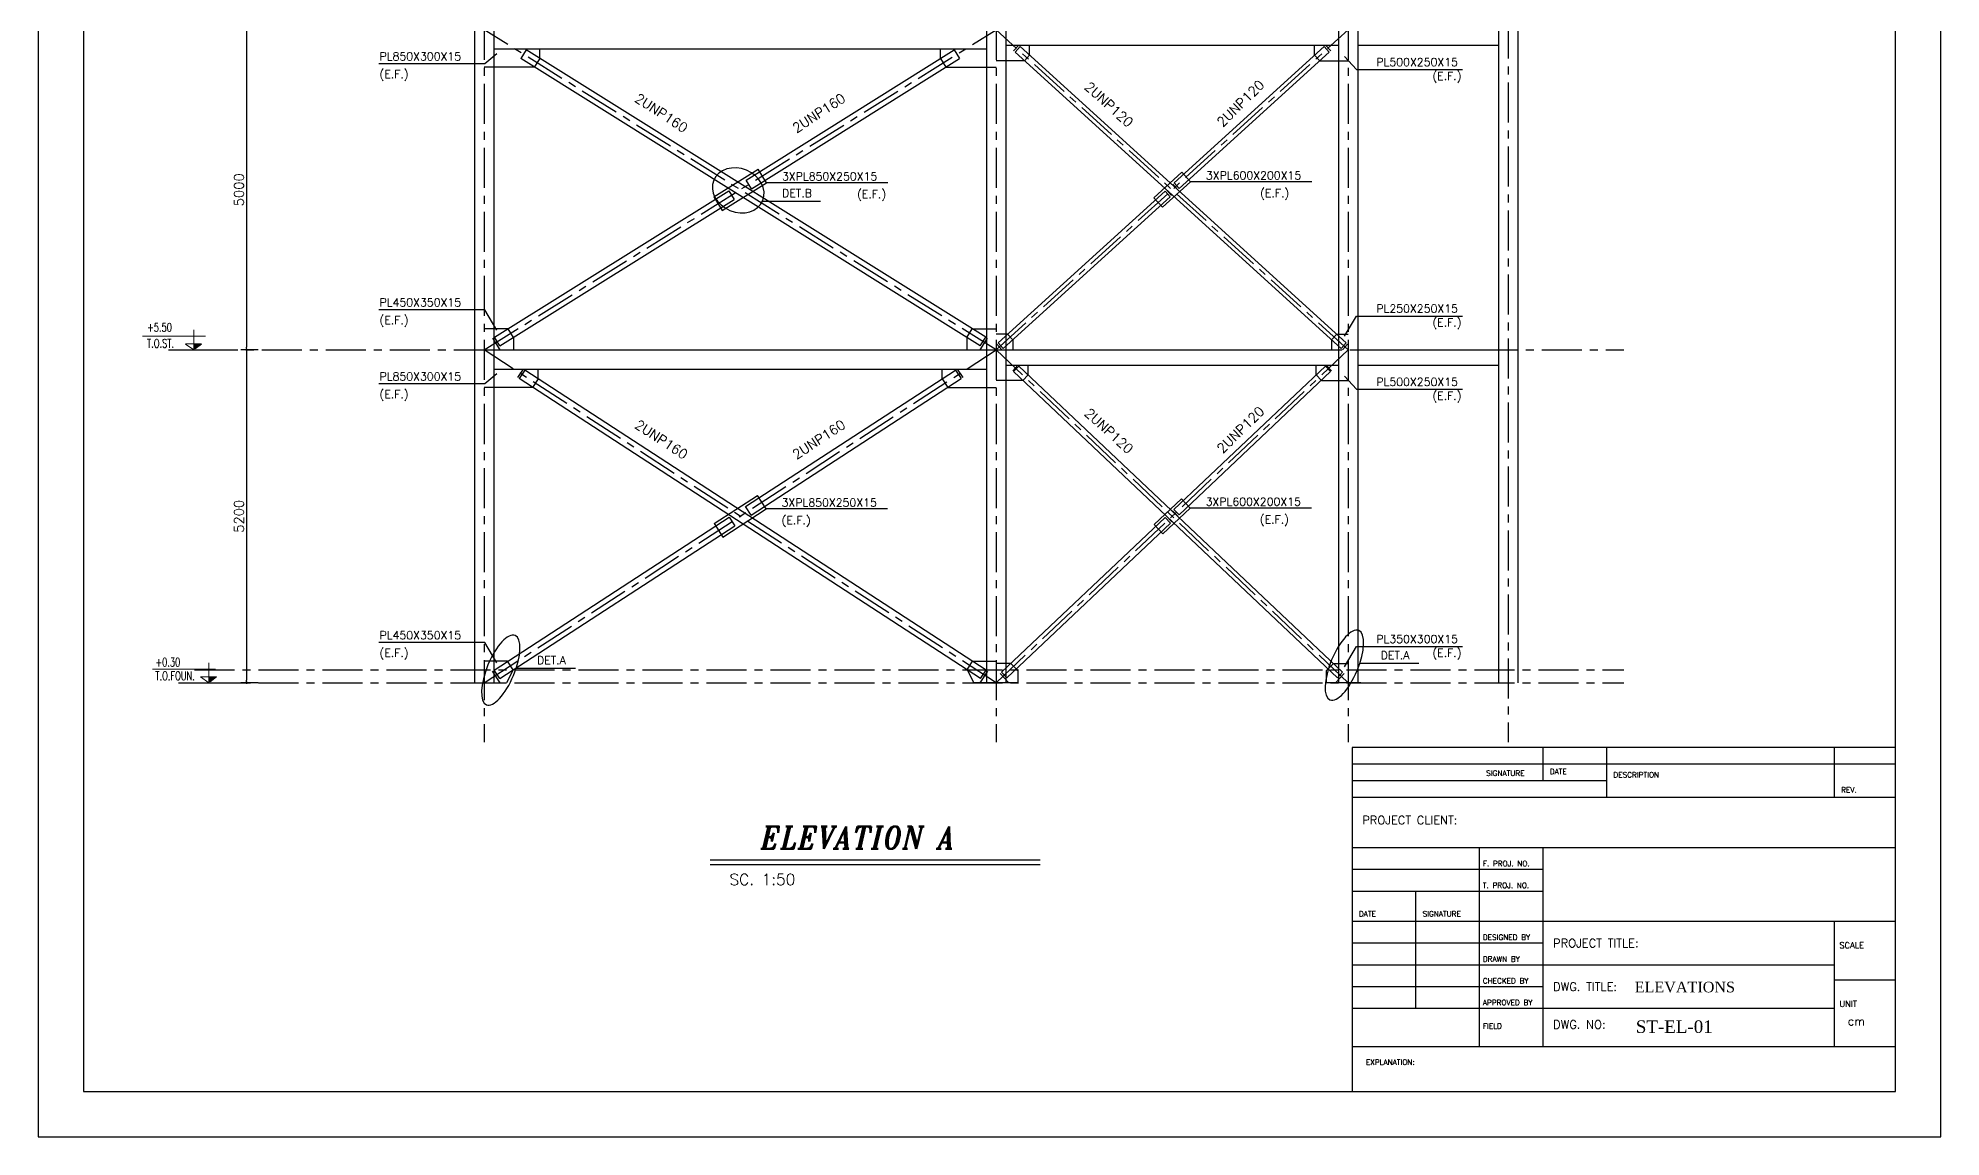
# Model space of a CAD drawing. Header units: inches. Extents: x 1387 to 2676, y -3554 to -2136.
# Drawn here: x 2520.3 to 2579.7, y -2868.1 to -2833.8 of the extents above; entities that cross this region are included whole.
import ezdxf
from ezdxf.enums import TextEntityAlignment as Align

# ---------------------------------------------------------------- set-up
doc = ezdxf.new("R2010")
doc.units = ezdxf.units.IN
doc.header["$MEASUREMENT"] = 0
doc.linetypes.add('CENTER', pattern=[2, 1.25, -0.25, 0.25, -0.25])
doc.linetypes.add('HIDDEN', pattern=[0.375, 0.25, -0.125])
for name, color, linetype in [('1', 1, 'Continuous'), ('2H', 2, 'HIDDEN'), ('2Y', 2, 'Continuous'), ('3', 3, 'HIDDEN'), ('3G', 3, 'Continuous'), ('4C', 4, 'Continuous'), ('6M', 6, 'Continuous'), ('AXE', 1, 'CENTER'), ('D', 1, 'Continuous'), ('DIM', 8, 'Continuous'), ('Layer4', 118, 'Continuous'), ('LEVEL', 3, 'HIDDEN'), ('MEMBER TEXT', 7, 'Continuous'), ('Pich', 2, 'Continuous')]:
    doc.layers.add(name, color=color, linetype=linetype)
doc.layers.add('2', color=2, linetype='Continuous', lineweight=9)
doc.styles.add('ITALICT', font='italict')
doc.styles.add('ROMANC', font='TXT.shx')
doc.styles.add('ROMANS', font='ROMANS')
doc.styles.add('ROMANT', font='romant')
doc.styles.add('style1', font='times.ttf')
doc.dimstyles.new('1-50-2', dxfattribs={"dimtxt": 0.3, "dimasz": 0.08, "dimexe": 0.18, "dimexo": 0.0625, "dimgap": 0.09, "dimtad": 1, "dimdec": 0, "dimlfac": 500, "dimdsep": 46, "dimtxsty": 'ROMANT', "dimblk": 'DOT', "dimcen": 0.09, "dimclrd": 1, "dimclre": 1, "dimclrt": 3, "dimadec": 0, "dimazin": 0, "dimtfac": 1, "dimtdec": 0, "dimtix": 1, "dimtofl": 0, "dimtmove": 2, "dimatfit": 3, "dimldrblk": 'DOT', "dimfxl": 1, "dimtolj": 1, "dimarcsym": 0})

# ---------------------------------------------------------------- blocks, each defined once
blk = doc.blocks.new('DOT')
at = {"layer": 'DIM', "color": 0, "linetype": 'ByBlock'}
blk.add_line((-0.5, 0), (-1, 0), dxfattribs=at)
at = {"layer": 'DIM', "color": 0, "linetype": 'ByBlock', "const_width": 0.5}
blk.add_lwpolyline([(-0.25, 0, 1), (0.25, 0, 1)], format="xyb", close=True, dxfattribs=at)
blk = doc.blocks.new('*D2700')
at = {"layer": 'Defpoints', "color": 0, "transparency": 16777216}
for p in [(2526.771, -2833.533), (2526.771, -2843.533), (2526.771, -2843.533)]:
    blk.add_point(p, dxfattribs=at)
at = {"layer": 'Pich', "color": 1, "lineweight": -2, "transparency": 16777216}
for p, q in [((2526.771, -2833.613), (2526.771, -2843.453)), ((2526.834, -2833.533), (2526.951, -2833.533)), ((2526.834, -2843.533), (2526.951, -2843.533))]:
    blk.add_line(p, q, dxfattribs=at)
at = {"layer": 'Pich', "color": 1, "lineweight": -2, "transparency": 16777216, "xscale": 0.08, "yscale": 0.08, "zscale": 0.08}
for p, rotation in [((2526.771, -2833.533), 90), ((2526.771, -2843.533), 270)]:
    blk.add_blockref('DOT', p, dxfattribs=dict(at, rotation=rotation))
at = {"layer": 'Pich', "color": 3, "transparency": 16777216, "insert": (2526.531, -2838.533), "char_height": 0.3, "attachment_point": 5, "rotation": 90, "style": 'ROMANT'}
blk.add_mtext('\\A1;5000', dxfattribs=at)
blk = doc.blocks.new('_Dot')
at = {"layer": 'DIM', "color": 0, "lineweight": -2}
blk.add_line((-0.5, 0), (-1, 0), dxfattribs=at)
at = {"layer": 'DIM', "color": 0, "const_width": 0.5}
blk.add_lwpolyline([(-0.25, 0, 1), (0.25, 0, 1)], format="xyb", close=True, dxfattribs=at)
blk = doc.blocks.new('*D2701')
at = {"layer": 'Defpoints', "color": 0, "transparency": 16777216}
for p in [(2527.191, -2843.533), (2526.771, -2853.933), (2527.191, -2853.933)]:
    blk.add_point(p, dxfattribs=at)
at = {"layer": 'Pich', "color": 1, "lineweight": -2, "transparency": 16777216}
for p, q in [((2527.129, -2843.533), (2526.591, -2843.533)), ((2526.771, -2843.613), (2526.771, -2853.853)), ((2527.129, -2853.933), (2526.591, -2853.933))]:
    blk.add_line(p, q, dxfattribs=at)
at = {"layer": 'Pich', "color": 1, "lineweight": -2, "transparency": 16777216, "xscale": 0.08, "yscale": 0.08, "zscale": 0.08}
for p, rotation in [((2526.771, -2843.533), 90), ((2526.771, -2853.933), 270)]:
    blk.add_blockref('DOT', p, dxfattribs=dict(at, rotation=rotation))
at = {"layer": 'Pich', "color": 3, "transparency": 16777216, "insert": (2526.531, -2848.733), "char_height": 0.3, "attachment_point": 5, "rotation": 90, "style": 'ROMANT'}
blk.add_mtext('\\A1;5200', dxfattribs=at)

msp = doc.modelspace()

# ---------------------------------------------------------------- linework, layer by layer
at = {"layer": '1'}
for p, q in [((2561.31999673, -2855.95282402), (2561.31999673, -2866.70794153)), ((2561.31999673, -2855.95282402), (2561.31999673, -2865.29535798)), ((2578.30094543, -2855.95282402), (2561.31999673, -2855.95282402)), ((2567.28423837, -2856.9991822), (2567.28423837, -2855.95282402)), ((2569.27231892, -2857.52236129), (2569.27231892, -2855.95282402)), ((2576.38755456, -2857.52236129), (2576.38755456, -2855.95282402)), ((2578.30094543, -2856.47600311), (2561.31999673, -2856.47600311)), ((2569.27231892, -2856.9991822), (2561.31999673, -2856.9991822)), ((2578.30094543, -2857.52236129), (2561.31999673, -2857.52236129)), ((2578.30094543, -2859.09189857), (2561.31999673, -2859.09189857)), ((2565.29615783, -2865.29535798), (2565.29615783, -2859.09189857)), ((2567.28423837, -2865.29535798), (2567.28423837, -2859.09189857)), ((2567.28423837, -2859.77203139), (2561.31999673, -2859.77203139)), ((2567.28423837, -2860.4521642), (2561.31999673, -2860.4521642)), ((2563.30807728, -2864.11441784), (2563.30807728, -2860.4521642)), ((2567.28423837, -2861.39388657), (2561.31999673, -2861.39388657)), ((2578.30094543, -2861.39388657), (2567.28423837, -2861.39388657)), ((2576.38755456, -2865.29535798), (2576.38755456, -2861.39388657)), ((2567.28423837, -2862.07401939), (2561.31999673, -2862.07401939)), ((2576.38755456, -2862.7541522), (2561.31999673, -2862.7541522)), ((2567.28423837, -2863.43428502), (2561.31999673, -2863.43428502)), ((2578.30094543, -2863.22501339), (2576.38755456, -2863.22501339)), ((2567.28423837, -2864.11441784), (2561.31999673, -2864.11441784)), ((2576.38755456, -2864.11441784), (2567.28423837, -2864.11441784)), ((2561.31999673, -2865.29535798), (2578.30094543, -2865.29535798))]:
    msp.add_line(p, q, dxfattribs=at)
msp.add_lwpolyline([(2578.30094543, -2866.70794153), (2578.30094543, -2785.43959136), (2521.6679488, -2785.43959136), (2521.6679488, -2866.70794153)], close=True, dxfattribs=at)
at = {"layer": '2'}
for p, q in [((2525.11958209, -2843.53265937), (2525.11958209, -2842.9082287)), ((2525.48948899, -2843.10454546), (2523.51783592, -2843.10454546)), ((2525.11958209, -2843.53265937), (2524.85953723, -2843.35249652)), ((2524.85960382, -2843.34778567), (2525.3596901, -2843.34778567)), ((2525.80172927, -2853.50454546), (2523.83007621, -2853.50454546)), ((2525.58888328, -2853.93265937), (2525.58888328, -2853.3082287)), ((2525.58888328, -2853.93265937), (2525.32883842, -2853.75249652)), ((2525.32890501, -2853.74778567), (2525.82899129, -2853.74778567))]:
    msp.add_line(p, q, dxfattribs=at)
at = {"layer": '2H'}
for p, q in [((2525.3596235, -2843.35249652), (2525.11958209, -2843.53265937)), ((2525.82892469, -2853.75249652), (2525.58888328, -2853.93265937))]:
    msp.add_line(p, q, dxfattribs=at)
at = {"layer": '2Y'}
for p, q in [((2534.21387674, -2834.59678715, -0.015), (2530.89681062, -2834.59678715, -0.015)), ((2534.58410529, -2834.2851307, -0.015), (2534.21387674, -2834.59678715, -0.015)), ((2561.07986736, -2834.3697559), (2561.45009591, -2834.77553092)), ((2561.45009591, -2834.77553092), (2564.76716203, -2834.77553092)), ((2546.80985407, -2838.31222023, -0.01499996), (2543.01648518, -2838.31222023, -0.01499996)), ((2560.05802845, -2838.28247476, -0.01497206), (2556.26465956, -2838.28247476, -0.01497206)), ((2542.89400751, -2838.88401882, -0.01499996), (2544.70189635, -2838.88401882, -0.01499996)), ((2534.21386213, -2842.28173416, -0.01499996), (2530.89679601, -2842.28173416, -0.01499996)), ((2534.58409068, -2842.91486013, -0.01499996), (2534.21386213, -2842.28173416, -0.01499996)), ((2561.07965093, -2843.10922884, 0.00000033), (2561.44987948, -2842.47610288, 0.00000033)), ((2561.44987948, -2842.47610288, 0.00000033), (2564.7669456, -2842.47610288, 0.00000033)), ((2534.21387674, -2844.59678715, -0.015), (2530.89681062, -2844.59678715, -0.015)), ((2534.58410529, -2844.2851307, -0.015), (2534.21387674, -2844.59678715, -0.015)), ((2561.07963139, -2844.35941309), (2561.44985994, -2844.76518811)), ((2561.44985994, -2844.76518811), (2564.76692606, -2844.76518811)), ((2546.79754906, -2848.5028885, -0.00719771), (2543.00418017, -2848.5028885, -0.00719771)), ((2560.04933852, -2848.47468602, -0.00729063), (2556.25596963, -2848.47468602, -0.00729063)), ((2534.21391855, -2852.68173404), (2530.89685242, -2852.68173404)), ((2534.58414709, -2853.31486), (2534.21391855, -2852.68173404)), ((2561.07963374, -2853.43234496, -0.00032894), (2561.44986229, -2852.799219, -0.00032894)), ((2561.44986229, -2852.799219, -0.00032894), (2564.76692841, -2852.799219, -0.00032894)), ((2535.19479118, -2853.47694173), (2537.04203722, -2853.47694173)), ((2561.55804622, -2853.32355433, -0.00011281), (2563.40529226, -2853.32355433, -0.00011281))]:
    msp.add_line(p, q, dxfattribs=at)
at = {"layer": '2Y', "extrusion": (0, 0, -1)}
msp.add_ellipse((2542.13266985, -2838.55087654, -0.01499996), major_axis=(0.76773116, -0.31833612), ratio=0.8162990064, start_param=-1.5707963268, end_param=4.7123889804, dxfattribs=at)
for centre in [(2534.71117518, -2853.5393692), (2561.07443022, -2853.38598179, -0.00011281)]:
    msp.add_ellipse(centre, major_axis=(0.44980915, 1.08480463), ratio=0.3680028453, dxfattribs=at)
at = {"layer": '3'}
for points in [[(2525.11958209, -2843.53265937), (2525.3596235, -2843.35249652), (2525.11958209, -2843.35249652)], [(2525.58888328, -2853.93265937), (2525.82892469, -2853.75249652), (2525.58888328, -2853.75249652)]]:
    msp.add_solid(points, dxfattribs=at)
at = {"layer": '3G'}
for p, q in [((2533.89193407, -2791.23265937), (2533.89199319, -2853.93265937)), ((2534.49193407, -2791.23265937), (2534.49199319, -2853.93265937)), ((2549.89200652, -2791.23267446), (2549.89206565, -2853.93267446)), ((2550.49200652, -2791.23267446), (2550.49206565, -2853.93267446)), ((2560.89205899, -2791.23268483), (2560.89211811, -2853.93268483)), ((2561.49205899, -2791.23268483), (2561.49211811, -2853.93268483)), ((2565.89205899, -2791.23268954), (2565.89211811, -2853.93268954)), ((2566.49205899, -2791.23268954), (2566.49211811, -2853.93268954)), ((2550.49205584, -2834.01265937), (2560.8921083, -2834.01264956)), ((2550.94284945, -2834.05301951, -0.01499996), (2550.78140735, -2834.23060455, -0.01499996)), ((2561.13064023, -2843.3147138, -0.01499996), (2550.94284945, -2834.05301951, -0.01499996)), ((2551.23882452, -2834.32208968, -0.01499996), (2551.23882423, -2834.01265866)), ((2555.75342835, -2838.31476488, -0.01499996), (2560.44131469, -2834.05301951, -0.01499996)), ((2560.14533962, -2834.32208968, -0.01499996), (2560.14533991, -2834.01265866)), ((2560.44131469, -2834.05301951, -0.01499996), (2560.60275679, -2834.23060455, -0.01499996)), ((2561.4921083, -2834.01265937), (2565.8921083, -2834.01265937)), ((2534.49198339, -2834.13265937, -0.01499996), (2549.89205584, -2834.13265937)), ((2535.50473828, -2834.16445936, -0.01499996), (2535.33513832, -2834.43581863, -0.01499996)), ((2549.69670414, -2843.41181966, -0.01499996), (2535.33513832, -2834.43581863, -0.01499996)), ((2549.86630411, -2843.1404604, -0.01499996), (2535.50473828, -2834.16445936, -0.01499996)), ((2535.92873714, -2834.42945931, -0.01499996), (2535.75913717, -2834.70081857, -0.01499996)), ((2535.92873714, -2834.42945931, -0.01499996), (2535.92873577, -2834.13265937, -0.01360054)), ((2542.37518637, -2838.22954112, -0.01499996), (2548.87930095, -2834.16445936, -0.01499996)), ((2542.54478633, -2838.50090038, -0.01499996), (2549.04890091, -2834.43581863, -0.01499996)), ((2548.45530209, -2834.42945931, -0.01499996), (2548.45530345, -2834.13265937, -0.01360054)), ((2548.45530209, -2834.42945931, -0.01499996), (2548.62490206, -2834.70081857, -0.01499996)), ((2548.87930095, -2834.16445936, -0.01499996), (2549.04890091, -2834.43581863, -0.01499996)), ((2551.07738242, -2834.49967473, -0.01499996), (2550.19194256, -2834.49967389)), ((2560.96919812, -2843.49229884, -0.01499996), (2550.78140735, -2834.23060455, -0.01499996)), ((2551.23882452, -2834.32208968, -0.01499996), (2551.07738242, -2834.49967473, -0.01499996)), ((2555.91487046, -2838.49234992, -0.01499996), (2560.60275679, -2834.23060455, -0.01499996)), ((2560.14533962, -2834.32208968, -0.01499996), (2560.30678172, -2834.49967473, -0.01499996)), ((2560.30678172, -2834.49967473, -0.01499996), (2561.19222158, -2834.49967389)), ((2535.75913717, -2834.70081857, -0.01499996), (2534.19197506, -2834.70082005)), ((2548.62490206, -2834.70081857, -0.01499996), (2550.19206417, -2834.70082005)), ((2541.36755405, -2838.75318052, -0.01499996), (2542.75148523, -2837.88822138, -0.01499996)), ((2542.54478633, -2838.50090038, -0.01499996), (2542.37518637, -2838.22954112, -0.01499996)), ((2543.01648518, -2838.31222023, -0.01499996), (2542.75148523, -2837.88822138, -0.01499996)), ((2555.11950458, -2838.78294613, -0.01499996), (2555.99558939, -2837.98649969, -0.01499996)), ((2556.26465956, -2838.28247476, -0.01499996), (2555.99558939, -2837.98649969, -0.01499996)), ((2534.51773512, -2843.1404604, -0.01499996), (2541.8392529, -2838.56450037, -0.01499996)), ((2534.68733508, -2843.41181966, -0.01499996), (2542.00885286, -2838.83585964, -0.01499996)), ((2541.36755405, -2838.75318052, -0.01499996), (2541.632554, -2839.17717938, -0.01499996)), ((2541.632554, -2839.17717938, -0.01499996), (2543.01648518, -2838.31222023, -0.01499996)), ((2541.8392529, -2838.56450037, -0.01499996), (2542.00885286, -2838.83585964, -0.01499996)), ((2550.25352392, -2843.3147138, -0.01499996), (2555.46929369, -2838.57307097, -0.01499996)), ((2550.41496602, -2843.49229884, -0.01499996), (2555.63073579, -2838.75065601, -0.01499996)), ((2555.11950458, -2838.78294613, -0.01499996), (2555.38857475, -2839.0789212, -0.01499996)), ((2555.38857475, -2839.0789212, -0.01499996), (2556.26465956, -2838.28247476, -0.01499996)), ((2555.46929369, -2838.57307097, -0.01499996), (2555.63073579, -2838.75065601, -0.01499996)), ((2555.91487046, -2838.49234992, -0.01499996), (2555.75342835, -2838.31476488, -0.01499996)), ((2534.94173397, -2842.87546045, -0.01499996), (2534.19198089, -2842.87546127)), ((2535.11133394, -2843.14681972, -0.00385264), (2534.94173397, -2842.87546045, -0.01499996)), ((2549.27270529, -2843.14681972, -0.00385264), (2549.44230525, -2842.87546045, -0.01499996)), ((2549.44230525, -2842.87546045, -0.01499996), (2550.19193655, -2842.87546127)), ((2534.49198339, -2843.53265937, -0.01499996), (2549.89205584, -2843.53265937)), ((2534.68733508, -2843.41181966, -0.00385264), (2534.51773512, -2843.1404604, -0.01499996)), ((2535.11133394, -2843.14681972, -0.00385264), (2535.1113371, -2843.53265937, -0.00060326)), ((2549.27270529, -2843.14681972, -0.00385264), (2549.27270212, -2843.53265937, -0.00060326)), ((2549.69670414, -2843.41181966, -0.00385264), (2549.86630411, -2843.1404604, -0.01499996)), ((2550.54949899, -2843.04564363, -0.01499996), (2550.19217717, -2843.04564397)), ((2550.41496602, -2843.49229884, -0.01499996), (2550.25352392, -2843.3147138, -0.01499996)), ((2550.49205584, -2843.53265937), (2560.8921083, -2843.53264956)), ((2550.71094109, -2843.22322867, -0.01499996), (2550.54949899, -2843.04564363, -0.01499996)), ((2550.71094109, -2843.22322867, -0.01499996), (2550.7109408, -2843.53264977)), ((2560.67322305, -2843.22322867, -0.01499996), (2560.83466516, -2843.04564363, -0.01499996)), ((2560.67322305, -2843.22322867, -0.01499996), (2560.67322335, -2843.53264977)), ((2560.83466516, -2843.04564363, -0.01499996), (2561.19198697, -2843.04564397)), ((2560.96919812, -2843.49229884, -0.01499996), (2561.13064023, -2843.3147138, -0.01499996)), ((2561.4921083, -2843.53265937), (2565.8921083, -2843.53265937)), ((2534.49198339, -2844.13265937, -0.01499996), (2549.89205584, -2844.13265937)), ((2535.45906875, -2844.16535875, -0.01394109), (2535.28467202, -2844.43366042, -0.01394109)), ((2549.87744468, -2853.53733776, -0.00037669), (2535.45906875, -2844.16535875, -0.01389393)), ((2535.8782901, -2844.43785364, -0.01394109), (2535.87830236, -2844.13265937, -0.0013503)), ((2542.36151269, -2848.43162209, -0.00774068), (2548.92497048, -2844.16535875, -0.01389393)), ((2548.50574913, -2844.43785364, -0.01394109), (2548.50573687, -2844.13265937, -0.0013503)), ((2548.92497048, -2844.16535875, -0.01394109), (2549.0993672, -2844.43366042, -0.01394109)), ((2550.49205584, -2844.01265937), (2560.8921083, -2844.01264956)), ((2550.90396392, -2844.04013041, -0.01418192), (2550.739081, -2844.21452543, -0.01418192)), ((2561.02013127, -2853.60487662, -0.00034727), (2550.90359412, -2844.04013041, -0.01414229)), ((2551.19462229, -2844.31493527, -0.01418192), (2551.19462257, -2844.01265022)), ((2555.74546713, -2848.51696441, -0.00768545), (2560.48057003, -2844.04013041, -0.01414229)), ((2560.18991165, -2844.31493527, -0.01418192), (2560.18991137, -2844.01265022)), ((2560.48057003, -2844.04013041, -0.01418192), (2560.64545294, -2844.21452543, -0.01418192)), ((2561.4921083, -2844.01265937), (2565.8921083, -2844.01265937)), ((2535.70389337, -2844.7061553, -0.01394109), (2534.19210629, -2844.70615673)), ((2549.70304779, -2853.80563932, -0.00037669), (2535.28467202, -2844.43366042, -0.01389393)), ((2535.8782901, -2844.43785364, -0.01394109), (2535.70389337, -2844.7061553, -0.01394109)), ((2542.53590967, -2848.69992359, -0.00774068), (2549.0993672, -2844.43366042, -0.01389393)), ((2548.50574913, -2844.43785364, -0.01394109), (2548.68014586, -2844.7061553, -0.01394109)), ((2548.68014586, -2844.7061553, -0.01394109), (2550.19193294, -2844.70615673)), ((2551.02973937, -2844.48933029, -0.01418192), (2550.19254833, -2844.48933108)), ((2560.85524823, -2853.77927152, -0.00034727), (2550.7387112, -2844.21452543, -0.01414229)), ((2551.19462229, -2844.31493527, -0.01418192), (2551.02973937, -2844.48933029, -0.01418192)), ((2555.91035023, -2848.69135926, -0.00768545), (2560.64545294, -2844.21452543, -0.01414229)), ((2560.18991165, -2844.31493527, -0.01418192), (2560.35479457, -2844.48933029, -0.01418192)), ((2560.35479457, -2844.48933029, -0.01418192), (2561.19198561, -2844.48933108)), ((2541.37985906, -2848.96235745, -0.00686636), (2542.73168489, -2848.08366741, -0.0081337)), ((2543.00418017, -2848.5028885, -0.00719771), (2542.73168489, -2848.08366741, -0.00780236)), ((2555.12819451, -2848.99047396, -0.00691867), (2555.98116447, -2848.18402793, -0.00808179)), ((2556.25596963, -2848.47468602, -0.00729063), (2555.98116447, -2848.18402793, -0.00770984)), ((2534.50659455, -2853.53733776, -0.00037669), (2541.84812956, -2848.76532236, -0.00725938)), ((2541.65235434, -2849.38157854, -0.00686636), (2543.00418017, -2848.5028885, -0.0081337)), ((2541.84812956, -2848.76532236, -0.00769352), (2542.02252657, -2849.0336239, -0.00730655)), ((2542.53590967, -2848.69992359, -0.00730655), (2542.36151269, -2848.43162209, -0.00769352)), ((2550.36422813, -2853.60469201, -0.00034753), (2555.47381391, -2848.77380072, -0.00731502)), ((2550.52911117, -2853.77908691, -0.00034753), (2555.63869701, -2848.94819557, -0.00731502)), ((2555.40299967, -2849.28113204, -0.00691867), (2556.25596963, -2848.47468602, -0.00808179)), ((2555.47381391, -2848.77380072, -0.007626), (2555.63869705, -2848.94819561, -0.00737447)), ((2555.91035023, -2848.69135926, -0.00737447), (2555.74546709, -2848.51696436, -0.007626)), ((2534.68099143, -2853.80563932, -0.00037669), (2542.02252654, -2849.03362386, -0.00725939)), ((2541.37985906, -2848.96235745, -0.00780236), (2541.65235434, -2849.38157854, -0.00719771)), ((2555.12819451, -2848.99047396, -0.00770984), (2555.40299967, -2849.28113204, -0.00729063)), ((2534.92581571, -2853.26484259, -0.00032953), (2534.19199256, -2853.26484328)), ((2534.68099143, -2853.80563932, -0.00008571), (2534.50659453, -2853.53733773, -0.00032953)), ((2535.10021278, -2853.53314443, -0.00008571), (2534.89199276, -2853.93265852)), ((2549.28382645, -2853.53314443, -0.00008571), (2549.49204647, -2853.93265852)), ((2549.45822352, -2853.26484259, -0.00032953), (2550.19204666, -2853.26484328)), ((2549.70304779, -2853.80563932, -0.00008571), (2549.8774447, -2853.53733773, -0.00032953)), ((2550.65488627, -2853.32988691, -0.00028808), (2550.19192517, -2853.32988641)), ((2550.52911117, -2853.77908691, -0.000113), (2550.3642281, -2853.60469198, -0.00028808)), ((2550.81976954, -2853.50428206, -0.000113), (2550.65488627, -2853.32988691, -0.00028808)), ((2550.81976954, -2853.50428206, -0.000113), (2550.87473006, -2853.56241416, -0.00074388)), ((2550.87473006, -2853.56241416, -0.00074388), (2550.87472267, -2853.93286385)), ((2560.5647644, -2853.50428206, -0.000113), (2560.50980388, -2853.56241416, -0.00074388)), ((2560.50980388, -2853.56241416, -0.00074388), (2560.50981127, -2853.93286385)), ((2560.5647644, -2853.50428206, -0.000113), (2560.72964767, -2853.32988691, -0.00028808)), ((2560.72964767, -2853.32988691, -0.00028808), (2561.19197763, -2853.32988741)), ((2560.85524823, -2853.77927152, -0.00011281), (2561.02030584, -2853.60469198, -0.00028808)), ((2533.79199276, -2853.93265965), (2534.89199276, -2853.93265852)), ((2550.89180783, -2853.93286419), (2549.49180783, -2853.93283628)), ((2561.59197714, -2853.93265978), (2560.49197714, -2853.93265865)), ((2541.27323472, -2859.61262846), (2551.56970257, -2859.61262846))]:
    msp.add_line(p, q, dxfattribs=at)
at = {"layer": '3G', "linetype": 'ByBlock'}
msp.add_line((2541.26041377, -2859.61262846), (2551.56970257, -2859.61262846), dxfattribs=at)
at = {"layer": '6M', "color": 4}
msp.add_line((2541.26041377, -2859.46206133), (2551.56970257, -2859.46206133), dxfattribs=at)
at = {"layer": 'AXE'}
for p, q in [((2534.19192249, -2789.2250251), (2534.19199494, -2855.78661018)), ((2550.19199494, -2789.2250251), (2550.19192249, -2855.78661018)), ((2561.19204741, -2789.2250251), (2561.19197496, -2855.78661018)), ((2566.19204741, -2789.18102626), (2566.19197496, -2855.78661018)), ((2550.19193405, -2843.53265937, -0.01499996), (2534.19197396, -2833.53265937, -0.01499996)), ((2534.19210518, -2843.53265937, -0.01499996), (2550.19206527, -2833.53265937, -0.01499996)), ((2561.19198651, -2843.53265937, -0.01499996), (2550.19206527, -2833.53265937, -0.01499996)), ((2550.19217763, -2843.53265937, -0.01499996), (2561.19209887, -2833.53265937, -0.01499996)), ((2550.89845319, -2834.01265899, -0.01499996), (2550.73701109, -2834.19024403, -0.01499996)), ((2560.48571095, -2834.01265899, -0.01499996), (2560.64715305, -2834.19024403, -0.01499996)), ((2555.51368995, -2838.53271044, -0.01499996), (2555.67513205, -2838.71029549, -0.01499996)), ((2555.8704742, -2838.53271044, -0.01499996), (2555.70903209, -2838.3551254, -0.01499996)), ((2525.24805149, -2843.53265937, -0.01499996), (2569.80375411, -2843.53265937, -0.01499996)), ((2534.19199319, -2853.93265937), (2550.19193405, -2843.53265937, -0.01499996)), ((2550.19204603, -2853.93265937), (2534.19210518, -2843.53265937, -0.01499996)), ((2534.69210518, -2843.53265937, -0.00019492), (2534.46685526, -2843.17226039, -0.01499996)), ((2549.69193405, -2843.53265937, -0.00019492), (2549.91718397, -2843.17226039, -0.01499996)), ((2550.19180783, -2853.93285023), (2561.19198651, -2843.53265937, -0.01499996)), ((2561.19235631, -2853.93285023), (2550.19217763, -2843.53265937, -0.01499996)), ((2550.37056976, -2843.53265937, -0.01499996), (2550.20912765, -2843.35507433, -0.01499996)), ((2561.01359438, -2843.53265937, -0.01499996), (2561.17503649, -2843.35507433, -0.01499996)), ((2535.40876219, -2844.13265937, -0.01394109), (2535.23436546, -2844.40096103, -0.01394109)), ((2548.97527704, -2844.13265937, -0.01394109), (2549.14967377, -2844.40096103, -0.01394109)), ((2550.87489808, -2844.01264992, -0.01418192), (2550.71001516, -2844.18704495, -0.01418192)), ((2560.50963586, -2844.01264992, -0.01418192), (2560.67451878, -2844.18704495, -0.01418192)), ((2555.51741267, -2848.73257999, -0.007626), (2555.68229577, -2848.90697484, -0.00737447)), ((2555.86675147, -2848.73257999, -0.00737447), (2555.70186838, -2848.55818513, -0.007626)), ((2525.13654191, -2853.53265937), (2569.80375411, -2853.53265937)), ((2534.69199319, -2853.93265873), (2534.45628799, -2853.57003714, -0.00032953)), ((2535.10021278, -2853.53314443, -0.00008571), (2534.92581571, -2853.26484259, -0.00032953)), ((2549.28382645, -2853.53314443, -0.00008571), (2549.45822352, -2853.26484259, -0.00032953)), ((2549.69204603, -2853.93265873), (2549.92775124, -2853.57003714, -0.00032953)), ((2550.59192424, -2853.93285821), (2550.32062937, -2853.64591274, -0.00028808)), ((2560.7926097, -2853.93285821), (2561.06390457, -2853.64591274, -0.00028808)), ((2525.13654191, -2853.93265937), (2569.80375411, -2853.93265937))]:
    msp.add_line(p, q, dxfattribs=at)
at = {"layer": 'D'}
for p, q in [((2524.32696957, -2843.53265937), (2526.47733037, -2843.53265937)), ((2524.63920985, -2853.93265937), (2526.78957065, -2853.93265937))]:
    msp.add_line(p, q, dxfattribs=at)
at = {"layer": 'Layer4'}
msp.add_lwpolyline([(2520.25212388, -2784.02376645), (2520.25212388, -2868.12376645), (2579.71677035, -2868.12376645), (2579.71677035, -2784.02376645)], close=True, dxfattribs=at)

# ---------------------------------------------------------------- texts
at = {"layer": '1'}
for s, height, style, p in [('SIGNATURE', 0.167417309, 'ROMANS', (2565.50542946, -2856.84222847)), ('DATE', 0.167417309, 'ROMANS', (2567.49351001, -2856.78991057)), ('DESCRIPTION', 0.1674173092, 'ROMANS', (2569.48159056, -2856.89454638)), ('REV.', 0.167417309, 'ROMANS', (2576.5968262, -2857.36540757)), ('PROJECT CLIENT:', 0.2615895456, 'ROMANS', (2561.63390419, -2858.35670999)), ('F. PROJ. NO.', 0.1674173092, 'ROMANS', (2565.40079365, -2859.66739557)), ('T. PROJ. NO.', 0.1674173092, 'ROMANS', (2565.40079365, -2860.34752839)), ('DATE', 0.167417309, 'ROMANS', (2561.52926837, -2861.23693284)), ('SIGNATURE', 0.167417309, 'ROMANS', (2563.51734892, -2861.23693284)), ('DESIGNED BY', 0.1674173092, 'ROMANS', (2565.40079365, -2861.96938357)), ('PROJECT TITLE:', 0.2615895456, 'ROMANS', (2567.59814583, -2862.20102697)), ('DRAWN BY', 0.167417309, 'ROMANS', (2565.40079365, -2862.64951639)), ('SCALE', 0.188344473, 'ROMANS', (2576.54450829, -2862.23097311)), ('CHECKED BY', 0.167417309, 'ROMANS', (2565.40079365, -2863.32964921)), ('DWG. TITLE:', 0.2615895456, 'ROMANS', (2567.59814583, -2863.56129261)), ('ELEVATIONS', 0.333526671, 'style1', (2570.14730268, -2863.60743813)), ('APPROVED BY', 0.1674173092, 'ROMANS', (2565.40079365, -2864.00978202)), ('UNIT', 0.188344473, 'ROMANS', (2576.54450829, -2864.06209993)), ('FIELD', 0.167417309, 'ROMANS', (2565.40079365, -2864.74223275)), ('DWG. NO:', 0.261589546, 'ROMANS', (2567.59814583, -2864.74223275)), ('ST-EL-01', 0.392384318, 'style1', (2570.18199682, -2864.87411863)), ('cm', 0.261589546, 'ROMANS', (2576.80609783, -2864.63759693)), ('EXPLANATION:', 0.1674173092, 'ROMANS', (2561.74409658, -2865.87097183))]:
    msp.add_text(s, height=height, dxfattribs=dict(at, style=style)).set_placement(p)
at = {"layer": '2Y', "style": 'ROMANC'}
for s, p in [('DET.B', (2543.50449178, -2838.76280453, -0.01499996)), ('DET.A', (2535.84463266, -2853.35572745)), ('DET.A', (2562.2078877, -2853.20234004, -0.00011281))]:
    msp.add_text(s, height=0.249999306, dxfattribs=at).set_placement(p)
at = {"layer": '3G'}
for s, height, style, p in [('PL850X300X15', 0.2499993062, 'ROMANC', (2530.92303971, -2834.49065702, -0.015)), ('PL500X250X15', 0.2499993062, 'ROMANC', (2562.07427367, -2834.66940079)), ('(E.F.)', 0.249999306, 'ROMANC', (2530.92303971, -2835.04394313, -0.015)), ('(E.F.)', 0.249999306, 'ROMANC', (2563.82372885, -2835.10356717)), ('3XPL850X250X15', 0.2499993062, 'ROMANC', (2543.49938267, -2838.23947228, -0.01499996)), ('3XPL600X200X15', 0.2499993062, 'ROMANC', (2556.74755706, -2838.20972681, -0.01497206)), ('(E.F.)', 0.249999306, 'ROMANC', (2545.84333454, -2838.79275839, -0.01499996)), ('(E.F.)', 0.249999306, 'ROMANC', (2558.44091339, -2838.76301292, -0.01497206)), ('PL450X350X15', 0.2499993062, 'ROMANC', (2530.9230251, -2842.17560404, -0.01499996)), ('PL250X250X15', 0.2499993062, 'ROMANC', (2562.07405724, -2842.36997275, 0.00000033)), ('(E.F.)', 0.249999306, 'ROMANC', (2530.9230251, -2842.72889014, -0.01499996)), ('(E.F.)', 0.249999306, 'ROMANC', (2563.82351242, -2842.80413913, 0.00000033)), ('PL850X300X15', 0.2499993062, 'ROMANC', (2530.92303971, -2844.49065702, -0.015)), ('(E.F.)', 0.249999306, 'ROMANC', (2530.92303971, -2845.04394313, -0.015)), ('PL500X250X15', 0.2499993062, 'ROMANC', (2562.0740377, -2844.65905798)), ('(E.F.)', 0.249999306, 'ROMANC', (2563.82349288, -2845.09322436)), ('3XPL850X250X15', 0.2499993062, 'ROMANC', (2543.48707766, -2848.43014055, -0.00719771)), ('3XPL600X200X15', 0.2499993062, 'ROMANC', (2556.73886713, -2848.40193807, -0.00729063)), ('(E.F.)', 0.249999306, 'ROMANC', (2543.48707766, -2848.98342666, -0.00719771)), ('(E.F.)', 0.249999306, 'ROMANC', (2558.43222346, -2848.95522417, -0.00729063)), ('PL450X350X15', 0.2499993062, 'ROMANC', (2530.92308152, -2852.57560391)), ('PL350X300X15', 0.2499993062, 'ROMANC', (2562.07404005, -2852.69308888, -0.00032894)), ('(E.F.)', 0.249999306, 'ROMANC', (2530.92308152, -2853.12889002)), ('(E.F.)', 0.249999306, 'ROMANC', (2563.82349523, -2853.12725525, -0.00032894)), ('SC. 1:50', 0.35, 'ROMANS', (2541.859825, -2860.25341683))]:
    msp.add_text(s, height=height, dxfattribs=dict(at, style=style)).set_placement(p)
at = {"layer": '4C', "style": 'ITALICT', "width": 0.9}
msp.add_text('ELEVATION A', height=0.7, dxfattribs=at).set_placement((2542.83572443, -2859.12206352))
at = {"layer": 'LEVEL', "style": 'ROMANS', "width": 0.7}
for s, p in [('+5.50', (2523.65863415, -2842.96491133)), ('T.O.ST.  ', (2523.65863415, -2843.46615824)), ('T.O.FOUN.', (2523.91873223, -2853.85316413)), ('+0.30', (2523.91873223, -2853.42360677))]:
    msp.add_text(s, height=0.27, dxfattribs=at).set_placement(p)
at = {"layer": 'MEMBER TEXT', "color": 3, "ltscale": 2, "style": 'ROMANS'}
for s, rotation, p in [('2UNP120', 317.6771375068, (2553.55479864, -2836.04343828, -0.01499996)), ('2UNP120', 44.4425837605, (2557.997629, -2836.00181296, -0.01499996)), ('2UNP160', 326.7848995278, (2539.5997903, -2836.33424411, -0.01499996)), ('2UNP160', 33.2152713085, (2544.78425205, -2836.33423639, -0.01499996)), ('2UNP120', 44.4425837605, (2557.997629, -2846.2016825, -0.00750023)), ('2UNP160', 326.7848995278, (2539.59973431, -2846.53420311, -0.00749998)), ('2UNP160', 33.2152713085, (2544.78419605, -2846.53419538, -0.00749998)), ('2UNP120', 317.6771375068, (2553.55479864, -2846.24330782, -0.00750023))]:
    msp.add_text(s, height=0.3, rotation=rotation, dxfattribs=at).set_placement(p, align=Align.BOTTOM_CENTER)

# ---------------------------------------------------------------- dimensions: what is measured, and where the dimension line sits
at = {"layer": 'Pich'}
for base, p1, p2, picture, middle in [((2526.77104266, -2843.53265937), (2526.77104266, -2833.53265937), (2526.77104266, -2843.53265937), '*D2700', (2526.53104266, -2838.53265937)), ((2526.77104266, -2853.93265937), (2527.19104266, -2843.53265937), (2527.19104266, -2853.93265937), '*D2701', (2526.53104266, -2848.73265937))]:
    dim = msp.add_linear_dim(base=base, p1=p1, p2=p2, angle=90, dimstyle='1-50-2', dxfattribs=at)
    dim.commit()
    dim.dimension.update_dxf_attribs({"geometry": picture, "text_midpoint": middle})

doc.saveas('drawing.dxf')
